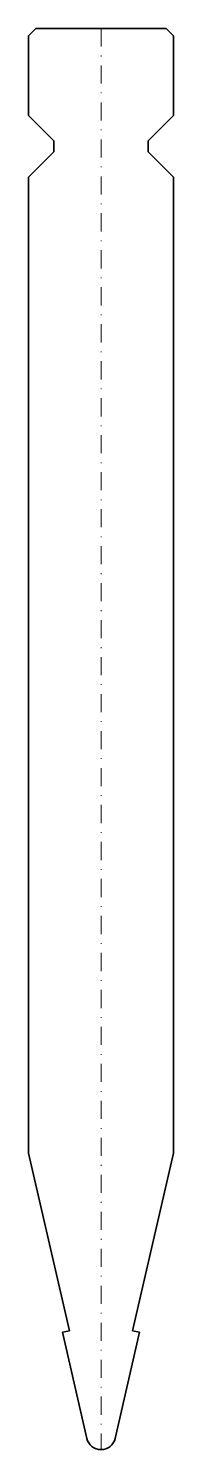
# Model space of a CAD drawing. Header units: millimetres. Extents: x -10 to 10, y 0 to 196.
import ezdxf

# ---------------------------------------------------------------- set-up
doc = ezdxf.new("R2010")
doc.units = ezdxf.units.MM
doc.header["$LTSCALE"] = 5
doc.linetypes.add('AUSGEZOGEN', pattern=[0])
doc.linetypes.add('DASHDOT', pattern=[1, 0.5, -0.25, 0, -0.25])
doc.layers.add('2', color=7, linetype='Continuous')

msp = doc.modelspace()

# ---------------------------------------------------------------- linework, layer by layer
at = {"layer": '2', "color": 7, "linetype": 'AUSGEZOGEN', "lineweight": 35}
for p, q in [((-10, 195), (-9, 196)), ((-9, 196), (9, 196)), ((9, 196), (10, 195)), ((-10, 184), (-10, 195)), ((10, 195), (10, 184)), ((-6.5, 180.5), (-10, 184)), ((10, 184), (6.5, 180.5)), ((-6.5, 179), (-6.5, 180.5)), ((6.5, 180.5), (6.5, 179)), ((-10, 175.5), (-6.5, 179)), ((6.5, 179), (10, 175.5)), ((-10, 40.87), (-10, 175.5)), ((10, 175.5), (10, 40.87)), ((-4.35, 16.39), (-10, 40.87)), ((10, 40.87), (4.35, 16.39)), ((-5.32, 16.17), (-4.35, 16.39)), ((-1.95, 1.55), (-5.32, 16.17)), ((5.32, 16.17), (1.95, 1.55)), ((4.35, 16.39), (5.32, 16.17))]:
    msp.add_line(p, q, dxfattribs=at)
at = {"layer": '2', "color": 7, "linetype": 'DASHDOT', "lineweight": 18}
msp.add_line((0, 196), (0, 0), dxfattribs=at)
at = {"layer": '2', "color": 7, "linetype": 'AUSGEZOGEN', "lineweight": 35}
msp.add_arc((0, 2), 2, 193, 347, dxfattribs=at)

doc.saveas('drawing.dxf')
